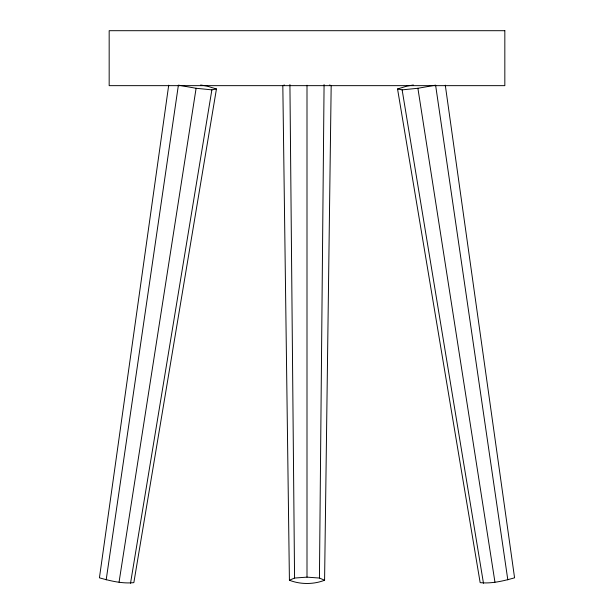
<?xml version="1.0" encoding="UTF-8"?>
<svg xmlns="http://www.w3.org/2000/svg" width="614" height="614" viewBox="0 0 614 614"><rect width="100%" height="100%" fill="white"/><g stroke="black" fill="none" stroke-linecap="round" stroke-linejoin="round"><path stroke-width="0.92" d="M329.603 84.985L331.176 85.653L324.583 580.222L319.433 578.043L324.077 84.578M168.712 85.185L99.43 577.812C110.482 580.959 122.37 583.868 133.852 582.632L216.45 88.969L207.171 86.144L200.648 84.993M106.176 579.869L178.398 85.162L196.104 88.278L211.868 89.859L216.45 88.969M119.055 582.133L196.104 88.278M130.521 583.277L211.868 89.859M284.397 84.985L282.824 85.653L289.417 580.222C300.254 584.559 313.746 584.559 324.583 580.222M289.417 580.222L294.567 578.043L307 577.145L319.433 578.043M445.288 85.185L514.57 577.812C503.518 580.959 491.63 583.868 480.148 582.632L397.55 88.969L406.829 86.144L413.352 84.993M397.55 88.969L402.132 89.859L417.896 88.278L435.602 85.162L507.824 579.869M402.132 89.859L483.479 583.277M417.896 88.278L494.945 582.133M289.923 84.578L294.567 578.043M307 85.254L307 577.145M504.831 30.7L109.169 30.7L109.169 85.653L504.831 85.653L504.831 30.7"/></g></svg>
